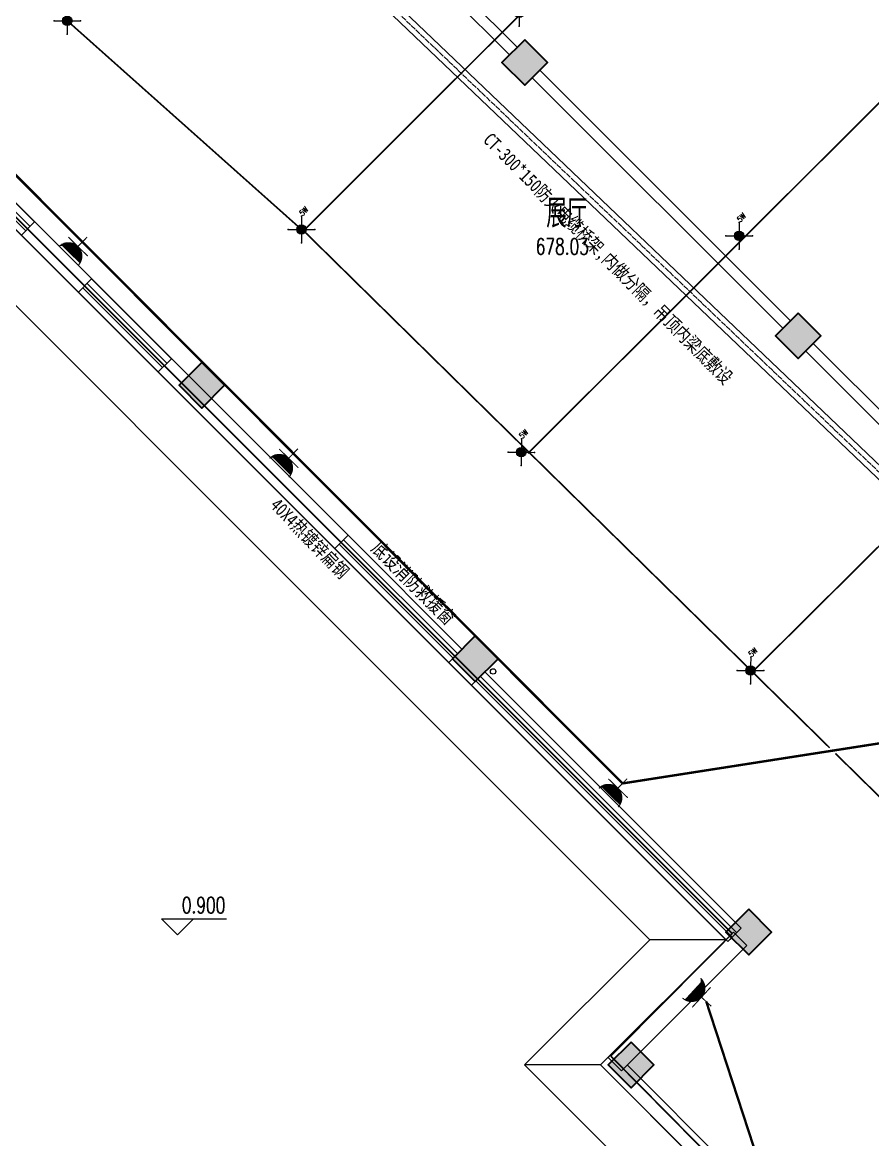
# Model space of a CAD drawing. Extents: x 815029915 to 815825525, y 579155098 to 579748855.
# Drawn here: x 815212788 to 815228619, y 579544739 to 579565544 of the extents above; entities that cross this region are included whole.
import ezdxf
from ezdxf.enums import TextEntityAlignment as Align

# ---------------------------------------------------------------- set-up
doc = ezdxf.new("R2010")
doc.units = 0
doc.header["$LTSCALE"] = 100
doc.header["$MEASUREMENT"] = 0
for name, pattern in [('DASH', [0.35, 0.25, -0.1]), ('DOTE', [2.42, 2, -0.2, 0.02, -0.2]), ('HIDDEN', [0.375, 0.25, -0.125])]:
    doc.linetypes.add(name, pattern=pattern)
for name, color, linetype in [('AXIS', 3, 'Continuous'), ('BR-系统通信线', 3, 'DASH'), ('COLUMN', 9, 'Continuous'), ('DIM_ELEV', 3, 'Continuous'), ('EQUIP-照明', 3, 'Continuous'), ('GROUND', 2, 'Continuous'), ('PUB_HATCH', 8, 'Continuous'), ('PUB_TEXT', 7, 'Continuous'), ('SPACE', 7, 'Continuous'), ('WALL', 9, 'Continuous'), ('WINDOW', 4, 'Continuous'), ('zm', 1, 'Continuous'), ('电-强电平面-线缆', 3, 'Continuous'), ('电-接地防雷-接地线', 132, 'Continuous'), ('电-桥架', 4, 'Continuous'), ('设备-插座', 3, 'Continuous')]:
    doc.layers.add(name, color=color, linetype=linetype)
doc.layers.add('柱填充', color=9, linetype='Continuous', lineweight=18)
doc.layers.add('砼柱', color=2, linetype='Continuous', lineweight=35)
doc.styles.add('_TCH_DIM', font='SIMPLEX', dxfattribs={"bigfont": 'GBCBIG'})
doc.styles.add('_TCH_DIM_T3', font='SIMPLEX', dxfattribs={"width": 0.705882, "bigfont": 'GBCBIG'})
doc.styles.add('_TCH_SPACE', font='SIMPLEX', dxfattribs={"height": 5, "bigfont": 'GBCBIG'})
doc.styles.add('_TEL_DIM', font='txt.shx', dxfattribs={"width": 0.6, "height": 3.5, "bigfont": 'hztxt.shx'})
doc.styles.add('IDQSTYLE', font='txt.shx', dxfattribs={"width": 0.7, "bigfont": 'hztxt.shx'})
doc.styles.add('ST', font='')
doc.styles.get("Standard").update_dxf_attribs({"font": 'gbenor.shx', "bigfont": 'gbcbig.shx'})
doc.styles.add('宋体-TK', font='', dxfattribs={"width": 0.8})
doc.styles.get('ST').set_extended_font_data('SimSun')
doc.styles.get('宋体-TK').set_extended_font_data('SimSun')
doc.linetypes.add('GDLine', pattern='A,1,-3,5.8,["|",Standard,S=4,R=-45,X=-1.407,Y=-0.7],-0.1,["|",Standard,S=4,R=-45,X=-1.407,Y=-0.7],-0.1,["|",Standard,S=4,R=-45,X=-1.407,Y=-0.7],-0.1,["|",Standard,S=4,R=-45,X=-1.407,Y=-0.7],-0.1,5.8,-3,1', length=20)
doc.dimstyles.new('_TCH_ARCH-100', dxfattribs={"dimscale": 100, "dimtxt": 2.975, "dimasz": 1, "dimexe": 2.5, "dimexo": 3, "dimgap": 1, "dimtad": 1, "dimdec": 0, "dimzin": 0, "dimdsep": 46, "dimtxsty": '_TCH_DIM_T3', "dimblk": 'ARCHTICK', "dimcen": 0.09, "dimclrt": 7, "dimazin": 2, "dimtfac": 1, "dimtdec": 0, "dimtix": 1, "dimtmove": 2, "dimatfit": 3, "dimfxl": 0, "dimtolj": 1, "dimtzin": 0, "dimarcsym": 0})

# ---------------------------------------------------------------- blocks, each defined once
blk = doc.blocks.new('$equip$00002603')
blk.add_hatch(color=256).paths.add_polyline_path([(0.25, 0.5, 1), (-0.25, 0.5, 1)])
for p, q in [((-0.5, 1), (-0.177, 0.677)), ((0.5, 1), (0.177, 0.677)), ((-0.177, 0.323), (-0.5, 0)), ((0.177, 0.323), (0.5, 0))]:
    blk.add_line(p, q)
blk.add_circle((0, 0.5), 0.25)
for p in [(-0.5, 1), (0.5, 1), (-0.5, 0), (0.5, 0)]:
    blk.add_point(p)
at = {"color": 7, "style": '_TEL_DIM', "flags": 1}
blk.add_attdef('A', text='', height=0.000025, dxfattribs=at).set_placement((0, 0), align=Align.MIDDLE_CENTER)
blk = doc.blocks.new('吸顶5W')
at = {"layer": 'EQUIP-照明', "xscale": 175, "yscale": 175, "zscale": 175}
blk.add_blockref('$equip$00002603', (0, -88), dxfattribs=at)
at = {"color": 7, "linetype": 'ByBlock', "style": '_TCH_DIM', "width": 0.705882}
blk.add_text('5W', height=52.9, dxfattribs=at).set_placement((94, 79, -1891))
blk = doc.blocks.new('*X51')
at = {"color": 0, "linetype": 'Continuous'}
for p, q in [((159.6, 156.77), (159.62, 156.79)), ((159.66, 156.55), (159.91, 156.79)), ((159.75, 156.35), (160.19, 156.79)), ((159.84, 156.17), (160.47, 156.79)), ((159.95, 155.99), (160.75, 156.79)), ((160.08, 155.83), (161.04, 156.79)), ((160.21, 155.68), (161.32, 156.79)), ((160.35, 155.55), (161.6, 156.79)), ((160.51, 155.42), (161.89, 156.79)), ((160.68, 155.3), (162.17, 156.79)), ((160.86, 155.2), (162.45, 156.79)), ((161.05, 155.11), (162.73, 156.79)), ((161.26, 155.03), (163.02, 156.79)), ((161.48, 154.98), (163.3, 156.79)), ((161.72, 154.93), (163.58, 156.79)), ((161.99, 154.92), (163.87, 156.79)), ((162.29, 154.93), (164.49, 157.14)), ((162.63, 155), (164.43, 156.79)), ((163.08, 155.16), (164.27, 156.35))]:
    blk.add_line(p, q, dxfattribs=at)
blk = doc.blocks.new('HC000134')
at = {"color": 0, "linetype": 'Continuous', "const_width": 0.2}
blk.add_lwpolyline([(-2.5, 5, 0.198912), (-1.77, 3.23, 0.198912), (0, 2.5, 0.198912), (1.77, 3.23, 0.198912), (2.5, 5)], format="xyb", dxfattribs=at)
for points in [[(-2.42, 4.38), (2.42, 4.38)], [(-2.55, 2.48), (2.48, 2.48)], [(0, 2.5), (0, 0)]]:
    blk.add_lwpolyline(points, dxfattribs=at)
at = {"color": 0, "linetype": 'Continuous'}
blk.add_blockref('*X51', (-162.01, -152.42), dxfattribs=at)
at = {"color": 0, "style": 'IDQSTYLE', "width": 0.7}
blk.add_attdef('PSFHATT', (4.5, 0), '', height=2.5, dxfattribs=at)
blk = doc.blocks.new('$TCHSYS$WIN2D')
for p, q in [((-0.5, 0.5), (0.5, 0.5)), ((-0.5, 0.5), (-0.5, -0.5)), ((0.5, 0.5), (0.5, -0.5)), ((0.5, 0.1667), (-0.5, 0.1667)), ((0.5, -0.1667), (-0.5, -0.1667)), ((-0.5, -0.5), (0.5, -0.5))]:
    blk.add_line(p, q)
blk = doc.blocks.new('_ArchTick')
at = {"color": 0, "linetype": 'ByBlock', "const_width": 0.4}
blk.add_lwpolyline([(-0.5, -0.5), (0.5, 0.5)], dxfattribs=at)
blk = doc.blocks.new('*D169')
at = {"layer": 'AXIS', "color": 0, "lineweight": -2, "transparency": 16777216}
for p, q in [((815211815, 579591808), (815214114, 579594106)), ((815213937, 579593930), (815251413, 579556453)), ((815249292, 579554332), (815251590, 579556630))]:
    blk.add_line(p, q, dxfattribs=at)
at = {"layer": 'Defpoints', "color": 0, "transparency": 16777216}
for p in [(815211603, 579591596), (815251413, 579556453), (815249080, 579554120)]:
    blk.add_point(p, dxfattribs=at)
at = {"layer": 'AXIS', "color": 0, "lineweight": -2, "transparency": 16777216, "xscale": 100, "yscale": 100, "zscale": 100}
for p, rotation in [((815213937, 579593930), 135.0000000001822), ((815251413, 579556453), 315.0000000001822)]:
    blk.add_blockref('_ArchTick', p, dxfattribs=dict(at, rotation=rotation))
at = {"layer": 'AXIS', "color": 7, "transparency": 16777216, "insert": (815232851, 579575367), "char_height": 297.5, "attachment_point": 5, "rotation": 315, "style": '_TCH_DIM_T3'}
blk.add_mtext('\\A1;53000', dxfattribs=at)

msp = doc.modelspace()

# ---------------------------------------------------------------- hatches: boundary and pattern name
at = {"layer": 'PUB_HATCH'}
msp.add_hatch(color=256, dxfattribs=at).paths.add_polyline_path([(815215746.5, 579558851.1), (815216043.5, 579558554.2), (815216340.4, 579558851.1), (815216043.5, 579559148.1)], flags=17)
at = {"layer": '柱填充', "lineweight": 18}
for points in [[(815222140.1, 579565221.2), (815221715.9, 579564796.9), (815222140.1, 579564372.6), (815222564.4, 579564796.9)], [(815227231.3, 579560130), (815226807, 579559705.7), (815227231.3, 579559281.5), (815227655.6, 579559705.7)], [(815216129.7, 579559210.8), (815215705.5, 579558786.5), (815216129.7, 579558362.2), (815216554, 579558786.5)], [(815221220.9, 579554119.6), (815220796.6, 579553695.3), (815221220.9, 579553271.1), (815221645.2, 579553695.3)], [(815226312.1, 579549028.4), (815225887.8, 579548604.2), (815226312.1, 579548179.9), (815226736.3, 579548604.2)], [(815224120, 579546553.5), (815223695.8, 579546129.3), (815224120, 579545705), (815224544.3, 579546129.3)]]:
    msp.add_hatch(color=250, dxfattribs=at).paths.add_polyline_path(points)

# ---------------------------------------------------------------- linework, layer by layer
for p, q in [((815204298.1, 579570051.5), (815225886.9, 579548462.7)), ((815225886.9, 579548462.7), (815223553.4, 579546129.3)), ((815223553.4, 579546129.3), (815232321.6, 579537361.2))]:
    msp.add_line(p, q)
msp.add_circle((815221553, 579553457.5), 50)
at = {"layer": 'COLUMN'}
for points in [[(815222140.1, 579564372.6), (815222564.4, 579564796.9), (815222140.1, 579565221.2), (815221715.9, 579564796.9)], [(815227231.3, 579559281.5), (815227655.6, 579559705.7), (815227231.3, 579560130), (815226807, 579559705.7)], [(815216129.7, 579558362.2), (815216554, 579558786.5), (815216129.7, 579559210.8), (815215705.5, 579558786.5)], [(815221220.9, 579553271.1), (815221645.2, 579553695.3), (815221220.9, 579554119.6), (815220796.6, 579553695.3)], [(815226312.1, 579548179.9), (815226736.3, 579548604.2), (815226312.1, 579549028.4), (815225887.8, 579548604.2)]]:
    msp.add_lwpolyline(points, close=True, dxfattribs=at)
at = {"layer": 'DIM_ELEV'}
for p, q in [((815215676.7, 579548551.4), (815215376.7, 579548851.4)), ((815215376.7, 579548851.4), (815216587.9, 579548851.4)), ((815215676.7, 579548551.4), (815215976.7, 579548851.4))]:
    msp.add_line(p, q, dxfattribs=at)
at = {"layer": 'GROUND'}
for p, q in [((815225886.9, 579548462.7), (815224472.7, 579548462.7)), ((815223553.4, 579546129.3), (815222139.2, 579546129.3))]:
    msp.add_line(p, q, dxfattribs=at)
for points in [[(815205298.1, 579563610.1), (815205298.1, 579567637.3), (815224472.7, 579548462.7), (815222139.2, 579546129.3), (815232321.6, 579535946.9), (815242503.9, 579546129.3), (815238473.4, 579550159.8), (815244625.2, 579556311.6), (815218108.7, 579582828.1), (815214502.5, 579579221.9), (815206514.2, 579587210.1), (815205298.1, 579587210.1), (815205298.1, 579588710.1), (815189998.1, 579588710.1), (815189998.1, 579589610.1), (815181598.1, 579589610.1), (815181598.1, 579582710.1), (815177998.1, 579582710.1)], [(815204298.1, 579563610.1), (815204298.1, 579570051.5), (815225886.9, 579548462.7), (815223553.4, 579546129.3), (815232321.6, 579537361.2), (815241089.7, 579546129.3), (815237059.2, 579550159.8), (815243211, 579556311.6), (815218108.7, 579581413.9), (815214502.5, 579577807.7), (815206100, 579586210.1), (815204298.1, 579586210.1), (815204298.1, 579587710.1), (815188998.1, 579587710.1), (815188998.1, 579588610.1), (815182598.1, 579588610.1), (815182598.1, 579581710.1), (815176998.1, 579581710.1)]]:
    msp.add_lwpolyline(points, dxfattribs=at)
at = {"layer": 'WALL'}
for p, q in [((815218851.6, 579555993), (815204204.2, 579570640.4)), ((815218604.1, 579555745.5), (815203956.7, 579570392.9)), ((815216977.3, 579569817.4), (815221856.8, 579564937.9)), ((815217118.8, 579569958.8), (815221998.3, 579565079.3)), ((815222422.5, 579564655), (815227089.4, 579559988.1)), ((815222281.1, 579564513.6), (815226948, 579559846.7)), ((815227372.3, 579559422.4), (815232039.2, 579554755.5)), ((815227513.7, 579559563.9), (815232180.6, 579554897)), ((815221149.7, 579553199.9), (815220725.5, 579553624.2)), ((815223694.9, 579546270.7), (815226028.3, 579548604.2)), ((815226028.3, 579548604.2), (815226275.8, 579548356.7)), ((815223942.3, 579546023.2), (815226275.8, 579548356.7)), ((815223694.9, 579546270.7), (815223942.3, 579546023.2)), ((815228043.6, 579541639.2), (815223553.4, 579546129.3)), ((815228185.4, 579541992.3), (815224048.4, 579546129.3))]:
    msp.add_line(p, q, dxfattribs=at)
for points in [[(815218604.1, 579555745.5), (815218851.6, 579555993)], [(815220725.5, 579553624.2), (815220796.6, 579553695.3)], [(815221149.7, 579553199.9), (815221220.9, 579553271.1)], [(815225922.7, 579548426.9), (815225993.9, 579548498.1)]]:
    msp.add_lwpolyline(points, dxfattribs=at)
at = {"layer": '电-强电平面-线缆', "color": 1, "linetype": 'HIDDEN', "const_width": 30}
for points in [[(815218061.5, 579561702.9), (815225944.1, 579569573.6)], [(815213690, 579565515.1), (815217983.6, 579561688.1)], [(815222202.1, 579557518.1), (815230084.7, 579565388.8)], [(815218028.7, 579561658.5), (815227818.7, 579552034.9)], [(815226385.1, 579553454.6), (815234737.9, 579561751.3)], [(815227925.4, 579551930.1), (815230539.1, 579549360.8)]]:
    msp.add_lwpolyline(points, dxfattribs=at)
at = {"layer": '电-强电平面-线缆', "color": 1, "linetype": 'Continuous', "const_width": 45}
for points in [[(815213906.3, 579561455.9), (815208456.4, 579566921.2)], [(815217833.5, 579557517.6), (815213906.5, 579561455.7)], [(815223961.6, 579551372.2), (815217833.6, 579557517.5)], [(815223961.6, 579551372.2), (815232888.6, 579552765.4)], [(815225522, 579547307.9), (815226537.8, 579544197)]]:
    msp.add_lwpolyline(points, dxfattribs=at)
at = {"layer": '电-接地防雷-接地线', "linetype": 'GDLine', "ltscale": 0.5, "const_width": 30}
for points in [[(815204090.4, 579570493.5), (815226005.4, 579548577.7)], [(815226005.4, 579548577.7), (815223837.5, 579546392.3)], [(815223742.5, 579546295.8), (815232246.9, 579537687.2)]]:
    msp.add_lwpolyline(points, dxfattribs=at)
at = {"layer": '电-接地防雷-接地线', "linetype": 'GDLine', "const_width": 30}
msp.add_lwpolyline([(815223837.5, 579546392.3), (815223742.5, 579546295.8)], dxfattribs=at)
at = {"layer": '电-桥架', "color": 5, "linetype": 'DOTE', "ltscale": 0.5}
msp.add_line((815239965.6, 579546447.6), (815208278.6, 579576704.3), dxfattribs=at)
at = {"layer": '电-桥架', "ltscale": 0.5}
msp.add_lwpolyline([(815208349.3, 579576775), (815240036.3, 579546518.3), (815239894.9, 579546376.8), (815208207.9, 579576633.5)], close=True, dxfattribs=at)
at = {"layer": '砼柱', "color": 3, "lineweight": 35}
for points in [[(815222140.1, 579565221.2), (815221715.9, 579564796.9), (815222140.1, 579564372.6), (815222564.4, 579564796.9)], [(815227231.3, 579560130), (815226807, 579559705.7), (815227231.3, 579559281.5), (815227655.6, 579559705.7)], [(815216129.7, 579559210.8), (815215705.5, 579558786.5), (815216129.7, 579558362.2), (815216554, 579558786.5)], [(815221220.9, 579554119.6), (815220796.6, 579553695.3), (815221220.9, 579553271.1), (815221645.2, 579553695.3)], [(815226312.1, 579549028.4), (815225887.8, 579548604.2), (815226312.1, 579548179.9), (815226736.3, 579548604.2)], [(815224120, 579546553.5), (815223695.8, 579546129.3), (815224120, 579545705), (815224544.3, 579546129.3)]]:
    msp.add_lwpolyline(points, close=True, dxfattribs=at)

# ---------------------------------------------------------------- block references
at = {"layer": 'BR-系统通信线', "xscale": 2, "yscale": 2, "zscale": 2, "rotation": 44.63272439245098}
for p in [(815222038.5, 579565719.3), (815213624.7, 579565573.3), (815217983.6, 579561688.1), (815226132, 579561570.6), (815222077, 579557539.4), (815226346, 579553474.4)]:
    msp.add_blockref('吸顶5W', p, dxfattribs=at)
at = {"layer": 'WINDOW', "yscale": -350, "rotation": 134.9999999993811}
for p, xscale, zscale in [((815212151.3, 579562445.8), -2100, 2100), ((815214696.9, 579559900.2), -2100, 2100), ((815219788.5, 579554808.6), 2999.999999907754, 2999.999999907754), ((815223660, 579550937.2), 6750.00000029821, 6750.00000029821)]:
    msp.add_blockref('$TCHSYS$WIN2D', p, dxfattribs=dict(at, xscale=xscale, zscale=zscale))
at = {"layer": '设备-插座'}
for p, xscale, yscale, zscale, rotation in [((815213996.5, 579561547.7), 99.99999999999999, 99.99999999999999, 99.99999999999999, 135.5822019204434), ((815217918.6, 579557604.3), 99.99999999999999, 99.99999999999999, 99.99999999999999, 135.5822019204434), ((815224049.1, 579551461.5), 99.99999999999999, 99.99999999999999, 99.99999999999999, 135.5822019204434), ((815225613.9, 579547223.2), 100, 100, 100, 47.37360194625881)]:
    msp.add_blockref('HC000134', p, dxfattribs=dict(at, xscale=xscale, yscale=yscale, zscale=zscale, rotation=rotation))

# ---------------------------------------------------------------- texts
at = {"layer": 'DIM_ELEV', "color": 7, "style": '_TCH_DIM', "width": 0.705882}
msp.add_text('0.900', height=297.5, dxfattribs=at).set_placement((815215757.9, 579548956.4))
at = {"layer": 'PUB_TEXT', "style": '宋体-TK', "width": 0.8}
msp.add_text('底设消防救援窗', height=264.35, rotation=315, dxfattribs=at).set_placement((815219266.4, 579555728))
at = {"layer": 'SPACE', "style": '_TCH_SPACE'}
msp.add_text('展厅', height=533.33, dxfattribs=at).set_placement((815222540.5, 579561720.8))
at = {"layer": 'SPACE', "style": '_TCH_SPACE', "width": 0.705882}
msp.add_text('678.03', height=297.5, dxfattribs=at).set_placement((815222346.1, 579561222.1))
at = {"layer": 'zm', "color": 4, "style": 'ST', "width": 0.8}
for s, rotation, p in [('CT-300*150防火电缆桥架,内做分隔，吊顶内梁底敷设', 314.74393, (815221351.5, 579563334.1)), ('40X4热镀锌扁钢', 314.21536, (815217385.5, 579556532.5))]:
    msp.add_text(s, height=250, rotation=rotation, dxfattribs=at).set_placement(p)

# ---------------------------------------------------------------- dimensions: what is measured, and where the dimension line sits
at = {"layer": 'AXIS'}
dim = msp.add_aligned_dim(p1=(815211603.3, 579591596.2), p2=(815249080, 579554119.6), distance=3300, dimstyle='_TCH_ARCH-100', dxfattribs=at)
dim.commit()
dim.dimension.update_dxf_attribs({"geometry": '*D169', "text_midpoint": (815232851, 579575367.3)})

doc.saveas('drawing.dxf')
